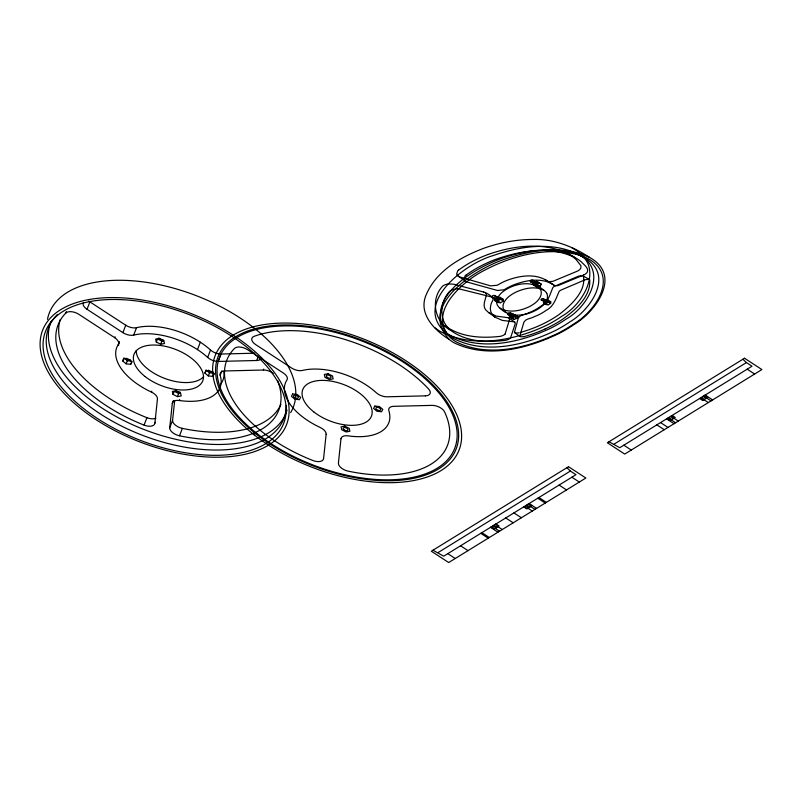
<?xml version="1.0" encoding="UTF-8"?>
<svg xmlns="http://www.w3.org/2000/svg" width="802" height="802" viewBox="0 0 802 802"><rect width="100%" height="100%" fill="white"/><g stroke="black" fill="none" stroke-linecap="round" stroke-linejoin="round"><path stroke-width="1.2" d="M543.485 302.925L543.596 301.341L546.012 299.978L548.277 300.219L550.794 301.833L550.633 303.407L548.247 304.76L545.992 304.549L543.485 302.925L545.751 303.146L548.247 304.76M545.992 304.549L546.122 302.976L543.596 301.341M548.127 301.803L548.277 300.219M65.824 313.041A118.285 62.506 21.1 0 0 144.059 425.1A9.363 4.952 21.1 0 0 154.886 423.225L157.453 398.915A9.363 4.952 21.1 0 0 151.428 392.078A55.398 29.273 21.1 0 1 118.275 344.589A9.363 4.952 21.1 0 0 114.706 337.692L78.857 314.324A9.363 4.952 21.1 0 0 65.824 313.041L66.365 311.647M277.622 380.589A118.285 62.506 21.1 0 1 179.498 435.797A9.363 4.952 21.1 0 1 169.723 427.707L172.29 403.396L173.362 400.619M169.723 427.707L172.58 420.288L174.656 400.699M261.081 358.805A9.363 4.952 21.1 0 1 256.69 360.499L218.274 361.441A9.363 4.952 21.1 0 1 207.658 357.441A55.398 29.273 21.1 0 0 133.673 335.106A9.363 4.952 21.1 0 1 122.896 332.65L87.037 309.281L89.904 301.873A9.363 4.952 21.1 0 1 88.781 301.061M114.706 337.692L115.067 336.77M118.275 344.589L119.167 342.274M122.896 332.65L125.754 325.231L89.904 301.873M122.746 360.97L123.939 357.882L127.317 360.74L131.909 361.241L130.716 364.329L126.125 363.827L122.746 360.97L123.959 358.614L128.561 359.116L131.939 361.973L130.716 364.329M133.673 335.106L136.54 327.687A55.398 29.273 21.1 0 1 210.515 350.023A9.363 4.952 21.1 0 0 221.131 354.033L254.835 353.201M126.125 363.827L127.317 360.74M156.3 342.023L155.638 339.096L159.387 338.394L163.809 340.609L164.46 343.537L160.711 344.238L156.3 342.023L157.493 338.935L161.904 341.151L163.778 340.8M160.711 344.238L161.904 341.151M151.428 392.078L151.789 391.155M144.059 425.1L146.926 417.682A118.285 62.506 21.1 0 1 60.2 319.627M154.886 423.225L155.247 422.303M173.042 394.414L172.39 391.486L176.139 390.785L180.55 393L181.212 395.927L177.453 396.629L173.042 394.414L174.234 391.316L178.645 393.541L180.53 393.191M177.453 396.629L178.645 393.541M197.482 349.612L200.34 342.193M172.29 403.396A9.363 4.952 21.1 0 1 179.337 400.509L179.698 399.576M207.658 357.441L210.515 350.023M179.498 435.797L182.355 428.378A118.285 62.506 21.1 0 0 280.921 404.398M204.911 373.05L206.104 369.963L209.482 372.82L214.084 373.321L212.891 376.409L208.289 375.907L204.911 373.05L206.134 370.694L210.725 371.196L214.104 374.053L212.891 376.409M208.289 375.907L209.482 372.82M218.274 361.441L221.131 354.033M179.337 400.509A55.398 29.273 21.1 0 0 220.169 375.356L221.953 370.714M256.69 360.499L258.324 356.268M220.169 375.356A9.363 4.952 21.1 0 1 224.921 370.965L263.337 370.023L263.698 369.1M509.661 316.87L510.673 315.176L513.621 314.244L517.962 316.73L516.919 318.404L514.022 319.346L509.661 316.87L514.022 319.346M537.059 287.146L532.438 284.249L533.681 282.204L536.779 281.342L541.38 284.259L540.107 286.274L537.059 287.146L535.235 286.013L536.498 283.958L539.596 283.086L541.38 284.259M512.127 318.615L513.16 316.91L516.097 315.968L517.962 316.73M514.613 316.449L515.496 315.016M532.438 284.249L534.292 285.402L537.34 284.54L538.593 282.525L536.779 281.342M544.789 301.402L544.588 302.133M547.064 301.712L547.295 301.041M505.059 334.163L509.541 319.597L509.29 318.324A1.494 0.792 21.1 0 0 508.548 317.762L496.388 316.128L489.03 312.82A11.188 5.915 21.1 0 1 487.476 311.517C480.909 306.635 485.922 299.798 486.423 293.943C482.483 290.514 493.962 296.539 493.12 299.808C489.972 304.6 488.789 311.747 493.581 315.938A10.506 5.554 21.1 0 0 495.095 317.201L502.303 320.399L514.323 321.853A1.393 0.742 21.1 0 1 514.974 322.314L515.245 323.647L510.553 337.953A19.308 10.205 21.1 0 1 505.511 340.319C488.258 342.494 469.36 342.003 454.102 332.69A23.218 12.271 21.1 0 1 451.295 330.655C434.754 322.464 429.832 299.748 442.624 286.134A19.519 10.316 21.1 0 1 447.877 283.998L453.08 284.088L483.686 292.038M449.661 291.306C439.576 302.053 438.433 321.572 451.295 330.655M438.123 552.548L570.382 471.055L575.966 474.684L443.707 556.177L432.97 550.222M614.162 444.077L746.421 362.584L752.005 366.223L619.745 447.716L609.009 441.752M545.751 303.146L548.548 301.602L550.794 301.833M503.085 299.276L500.358 297.402L497.24 297.091L494.383 298.675L497.12 300.58L499.987 298.976L503.085 299.276L503.325 301.131L500.508 302.705L497.4 302.444L494.694 300.55C495.696 298.043 490.152 297.051 493.842 297.352A5.123 2.707 21.1 0 0 495.065 296.79L495.315 295.727M494.694 300.55L497.811 300.83L500.608 299.266L503.325 301.131M545.18 328.95L549.43 326.915A259.096 136.911 21.1 0 0 561.911 319.717C574.743 310.695 591.074 296.86 589.711 279.788A1.273 0.672 21.1 0 0 589.42 279.577L583.094 275.948A1.534 0.812 21.1 0 0 582.362 275.667L578.783 276.068L554.623 286.264A19.549 10.326 21.1 0 0 552.919 287.447C549.961 294.384 548.047 302.725 540.237 306.625A115.378 60.972 21.1 0 1 532.368 311.256L527.185 313.452A98.355 51.98 21.1 0 1 522.824 314.895L522.032 315.166A19.408 10.256 21.1 0 0 519.796 316.339L518.222 318.254L514.463 332.429M583.645 275.016L557.791 285.692L554.583 285.542L547.576 281.312A1.794 0.952 21.1 0 1 547.265 281.091A10.847 5.734 21.1 0 0 545.38 279.748C533.551 273.422 519.084 275.848 507.054 280.339A113.072 59.749 21.1 0 0 498.473 284.58A19.398 10.246 21.1 0 1 497.14 285.241L490.724 285.893L460.478 277.161A4.2 2.216 21.1 0 1 458.233 276.139L465.481 281.191M488.137 254.455C515.957 244.65 549.55 240.971 575.475 257.853A23.248 12.281 21.1 0 1 581.37 261.893C583.555 264.58 588.919 267.768 587.435 271.828A19.87 10.496 21.1 0 1 583.615 274.996M511.576 317.622L514.463 316.69L516.919 318.404M519.195 332.73L519.004 332.78A13.524 7.148 21.1 0 1 518.242 332.96L515.355 332.94A1.253 0.662 21.1 0 1 514.383 332.369M580.738 255.507C547.215 245.753 510.814 255.758 481.05 272.119C460.799 283.447 428.188 312.389 449.511 336.76A23.739 12.541 21.1 0 0 456.017 341.852C488.498 357.903 527.445 347.938 558.513 333A299.036 158.024 21.1 0 0 573.43 324.118C592.748 313.131 616.598 281.783 594.252 262.765A23.148 12.23 21.1 0 0 588.347 258.795C562.202 245.512 531.084 248.61 504.097 257.562C475.997 267.006 421.321 298.093 447.065 333.893M575.605 253.763L577.971 254.625A26.095 13.794 21.1 0 1 583.505 257.181A23.739 12.541 21.1 0 1 588.397 260.349C612.758 278.294 589.259 310.645 569.881 321.883A286.615 151.458 21.1 0 1 555.164 330.645C524.318 345.411 485.531 354.785 453.511 338.514A23.799 12.571 21.1 0 1 449.621 335.757C408.719 306.554 463.546 263.978 493.2 255.547C521.821 245.532 556.297 240.62 583.495 257.191M536.849 282.484L531.666 279.928A4.852 2.566 21.1 0 0 530.383 280.66L530.393 281.753L535.606 284.339A4.982 2.637 21.1 0 0 536.879 283.607L537.009 282.615L535.546 282.354A4.972 2.627 21.1 0 0 534.262 283.096L534.062 283.978M589.4 257.302C562.042 244.339 529.841 250.304 502.423 259.998C474.614 269.883 417.511 305.843 449.371 339.547A23.87 12.611 21.1 0 0 453.962 342.745C487.315 358.955 527.145 348.82 558.974 333.492A306.354 161.894 21.1 0 0 574.182 324.429C593.941 312.81 619.665 279.607 594.543 260.62A23.809 12.581 21.1 0 0 589.4 257.302C572.598 246.284 553.179 238.755 532.849 239.457C516.097 239.507 499.425 242.705 483.666 248.319C460.538 257.111 436.258 270.946 426.193 294.755C417.892 313.742 434.604 330.404 449.371 339.547M575.475 257.853C550.723 245.492 520.919 250.525 495.847 259.297A253.081 133.733 21.1 0 0 466.012 275.176M554.082 285.291A1.684 0.892 21.1 0 1 553.781 285.081A10.165 5.373 21.1 0 0 551.956 283.778C540.167 277.562 525.821 280.309 513.912 284.8A118.536 62.636 21.1 0 0 505.27 289.101A20.341 10.747 21.1 0 1 503.917 289.783L497.541 290.504L467.676 282.184A4.09 2.155 21.1 0 1 465.471 281.201A4.601 2.436 21.1 0 1 463.997 278.956M546.753 293.362A7.92 4.18 21.1 0 0 543.896 290.304C535.255 285.853 524.779 288.179 516.318 291.948A80.421 42.496 21.1 0 0 510.513 295.347C505.711 298.524 500.007 305.712 504.729 311.216M530.433 281.783L531.746 281.913A4.852 2.566 21.1 0 0 533.019 281.191L533.009 280.088M495.997 299.798L497.611 299.948A5.263 2.787 21.1 0 0 498.824 299.377L499.145 298.394M545.38 279.748L551.956 283.778M498.944 298.194L497.32 298.023A5.253 2.777 21.1 0 0 496.087 298.595L495.826 299.657M543.846 290.324C534.503 281.632 520.488 282.414 509.691 287.567A76.671 40.521 21.1 0 0 503.937 290.936C499.055 294.113 493.701 301.502 498.563 306.885A7.489 3.96 21.1 0 0 500.067 308.189C509.19 317.803 523.846 316.279 534.693 310.905A80.531 42.556 21.1 0 0 539.686 307.958C544.117 304.84 549.48 299.186 546.804 293.362M533.681 282.204L536.498 283.958M537.34 284.54L540.107 286.274M546.012 299.978L548.548 301.602M548.157 301.823L550.633 303.407M747.193 369.191L754.642 374.033M705.189 395.065L712.627 399.917M704.768 395.326L707.865 397.351L702.722 400.519L699.625 398.504M703.925 395.847L707.033 397.862M706.692 398.073L711.033 400.9M703.033 396.399L706.131 398.424M701.359 397.431L704.457 399.456M703.996 399.737L708.336 402.564M700.457 397.982L703.565 400.008M672.126 415.446L675.224 417.461L670.081 420.629L666.983 418.614M671.284 415.957L674.382 417.982M673.951 418.243L678.292 421.07M670.392 416.509L673.49 418.534M668.718 417.541L671.815 419.566M671.254 419.907L675.595 422.734M667.815 418.093L670.923 420.118M666.562 418.875L674.051 423.687M660.557 422.574L667.996 427.426M656.818 424.87L664.256 429.722M623.836 445.19L631.274 450.042M571.876 477.21L579.315 482.062M559.104 485.08L566.543 489.932M538.894 497.531L546.332 502.383M537.791 498.212L545.23 503.065M529.15 503.536L536.588 508.378M528.678 503.826L531.776 505.841L526.804 508.909L523.706 506.884M528.157 504.147L531.255 506.162M530.653 506.533L534.994 509.37M526.713 505.039L529.811 507.054M525.671 505.671L528.779 507.696M527.957 508.197L532.297 511.034M524.227 506.573L527.325 508.588M513.932 512.909L521.37 517.761M505.741 517.952L513.18 522.804M495.967 523.977L499.065 526.002L494.092 529.059L490.994 527.044M495.446 524.297L498.553 526.323M497.922 526.703L502.263 529.541M494.002 525.19L497.1 527.215M492.959 525.831L496.067 527.846M495.215 528.368L499.556 531.205M491.516 526.724L494.613 528.749M490.523 527.335L497.962 532.187M481.882 532.658L489.32 537.51M480.779 533.34L488.217 538.182M460.569 545.791L468.007 550.633M447.797 553.661L455.235 558.503M499.987 298.976L495.075 295.537L493.531 295.407A5.113 2.707 21.1 0 0 492.308 295.978L492.067 297.051M497.811 300.83L500.508 302.705M513.621 314.244L516.097 315.968M510.673 315.176L513.16 316.91M508.919 317.983L514.683 322.063M489.03 312.82L495.095 317.201M514.683 332.619L519.967 336.459A1.183 0.632 21.1 0 0 520.618 336.76L523.485 336.74A14.095 7.449 21.1 0 0 524.237 336.559M742.903 359.256L746.421 362.584M566.864 467.716L570.382 471.055M507.706 314.173L507.967 313.291A5.143 2.717 21.1 0 1 509.059 312.77C510.904 312.199 515.937 315.687 512.498 315.176A5.283 2.797 21.1 0 0 511.405 315.697L511.125 316.579M510.543 312.96L510.272 313.843A5.153 2.727 21.1 0 1 509.19 314.354C505.821 313.873 510.724 317.341 512.588 316.75A5.293 2.797 21.1 0 0 513.671 316.229L513.962 315.356M444.649 330.625L445.822 332.078A26.195 13.845 21.1 0 0 449.611 335.757M540.057 288.71C543.786 294.324 538.423 300.95 533.741 304.028A76.771 40.571 21.1 0 1 528.789 306.945C521.12 310.544 512.117 312.389 503.826 309.993A7.809 4.13 21.1 0 1 500.047 308.189M541.069 299.818L541.29 299.146A4.732 2.506 21.1 0 1 542.563 298.464L547.094 300.81L546.072 300.72A4.862 2.566 21.1 0 0 544.809 301.412M543.766 298.735L543.576 299.467A4.742 2.506 21.1 0 1 542.312 300.148L541.27 300.038L545.781 302.384A4.872 2.576 21.1 0 0 547.034 301.702M497.12 300.58L497.4 302.444M500.358 297.402L500.578 299.036M463.917 278.936L465.16 275.828A19.138 10.115 21.1 0 1 465.962 275.146M506.182 312.479A7.048 3.729 21.1 0 1 504.729 311.216M457.992 288.92A7.549 3.99 21.1 0 1 460.488 289.231L490.373 296.68A2.907 1.534 21.1 0 1 492.097 297.402M445.04 332.028A25.143 13.293 21.1 0 0 447.486 333.853C479.456 352.008 519.736 342.895 551.205 327.948A276.088 145.894 21.1 0 0 565.841 319.256C587.164 307.687 608.167 271.968 580.648 255.758A25.143 13.283 21.1 0 0 577.941 254.154M519.967 336.459A1.053 0.551 21.1 0 1 519.756 336.269L523.886 322.214L525.51 320.309A20.361 10.757 21.1 0 1 527.756 319.116L528.548 318.845A101.503 53.644 21.1 0 0 531.977 317.702L538.112 315.116A121.022 63.959 21.1 0 0 546.042 310.444C553.861 306.534 556.037 298.254 559.194 291.316A20.501 10.837 21.1 0 1 560.909 290.123L585.149 279.748L588.708 279.307A1.454 0.762 21.1 0 1 589.42 279.577M568.297 253.883A24.742 13.073 21.1 0 1 571.756 256.018A25.383 13.413 21.1 0 1 576.037 259.497L580.929 265.723L580.838 268.109A18.967 10.025 21.1 0 1 577.079 271.266L552.949 281.302L548.608 281.733A2.015 1.063 21.1 0 1 547.566 281.312M458.614 270.094A241.422 127.578 21.1 0 1 488.127 254.445M572.037 247.898A27.849 14.717 21.1 0 1 577.57 251.417C603.615 269.292 583.265 304.229 561.731 316.319A272.991 144.26 21.1 0 1 546.774 325.201C514.242 340.68 473.391 348.669 440.057 331.336A27.91 14.747 21.1 0 1 435.205 327.898M458.193 276.159A4.742 2.506 21.1 0 1 456.689 273.863L457.782 270.735A18.276 9.664 21.1 0 1 458.564 270.063M537.42 286.254A7.84 4.14 21.1 0 1 540.037 288.71M445.31 325.853A24.762 13.083 21.1 0 0 448.188 327.938C463.586 337.482 482.674 338.324 500.217 336.369A18.616 9.835 21.1 0 0 505.029 334.143M483.686 292.048A3.048 1.614 21.1 0 1 485.451 292.78M449.912 291.437A17.985 9.504 21.1 0 1 457.942 288.85M583.094 275.948A1.353 0.722 21.1 0 1 583.395 276.169C586.452 291.487 570.322 305.803 559.435 314.234A246.585 130.305 21.1 0 1 543.946 323.457L539.936 325.351A220.069 116.3 21.1 0 1 520.528 332.389M545.149 328.93A228.53 120.761 21.1 0 1 524.267 336.579M223.808 371.266A55.398 29.273 21.1 0 1 220.75 383.978M118.546 345.552A55.398 29.273 21.1 0 1 119.157 341.482M203.578 376.689A36.832 19.459 21.1 0 1 164.24 378.233A36.832 19.459 21.1 0 1 136.22 350.644M87.037 309.281A9.363 4.952 21.1 0 1 83.328 302.645M136.54 327.687A9.363 4.952 21.1 0 1 125.754 325.231M263.337 370.023A9.363 4.952 21.1 0 1 273.231 373.411M155.919 418.183A9.363 4.952 21.1 0 1 146.926 417.682M182.355 428.378A9.363 4.952 21.1 0 1 172.58 420.288M287.016 410.073A126.084 66.626 21.1 0 1 146.776 430.564A126.084 66.626 21.1 0 1 50.917 321.792M47.478 319.346A130.766 69.102 21.1 0 1 195.688 295.447A130.766 69.102 21.1 0 1 290.655 412.599M286.334 405.431A126.084 66.626 21.1 0 1 140.33 434.463A126.084 66.626 21.1 0 1 57.223 314.695M212.941 371.757A2.576 1.363 21.1 0 1 210.435 371.817A2.576 1.363 21.1 0 1 208.39 370.143M162.946 339.637A2.576 1.363 21.1 0 1 158.846 337.983M130.365 359.747A2.576 1.363 21.1 0 1 127.999 359.627A2.576 1.363 21.1 0 1 126.104 358.153M180.099 392.008A2.576 1.363 21.1 0 1 177.463 391.897A2.576 1.363 21.1 0 1 175.608 390.163M326.143 434.273L323.577 458.584A9.363 4.952 21.1 0 1 312.75 460.458A118.285 62.506 21.1 0 1 234.515 348.399A9.363 4.952 21.1 0 1 247.547 349.682L283.397 373.05A9.363 4.952 21.1 0 1 286.966 379.947A55.398 29.273 21.1 0 0 320.118 427.436A9.363 4.952 21.1 0 1 326.143 434.273M340.98 438.754L338.414 463.055A9.363 4.952 21.1 0 0 348.188 471.155A118.285 62.506 21.1 0 0 444.519 411.797A9.363 4.952 21.1 0 0 432.027 405.381L393.612 406.323A9.363 4.952 21.1 0 0 388.85 410.704A55.398 29.273 21.1 0 1 348.028 435.857A9.363 4.952 21.1 0 0 340.98 438.754M292.65 393.972L291.437 396.328L294.815 399.185L299.407 399.687L300.62 397.331L297.241 394.474L292.65 393.972M374.815 406.053L373.602 408.408L376.98 411.266L381.572 411.767L382.795 409.401L379.416 406.544L374.815 406.053M568.498 466.714L431.326 551.225L448.689 562.543L585.861 478.022L568.498 466.714M744.537 358.243L607.365 442.764L624.728 454.082L761.9 369.562L744.537 358.243M328.078 373.752L324.329 374.454L324.98 377.381L329.401 379.597L333.151 378.895L332.489 375.968L328.078 373.752M344.83 426.133L341.071 426.844L341.732 429.762L346.143 431.987L349.903 431.275L349.241 428.358L344.83 426.133M425.381 395.857L386.965 396.8A9.363 4.952 21.1 0 1 376.338 392.79A55.398 29.273 21.1 0 0 302.364 370.454A9.363 4.952 21.1 0 1 291.587 368.008L255.728 344.639A9.363 4.952 21.1 0 1 254.064 336.349A118.285 62.506 21.1 0 1 428.639 389.05A9.363 4.952 21.1 0 1 425.381 395.857M256.059 434.012A127.648 67.448 21.1 0 0 456.067 449.15A127.648 67.448 21.1 0 0 299.206 325.432A127.648 67.448 21.1 0 0 256.059 434.012M254.074 434.774A130.766 69.102 21.1 0 0 458.975 450.283A130.766 69.102 21.1 0 0 298.274 323.547A130.766 69.102 21.1 0 0 254.074 434.774M81.573 409.311A130.766 69.102 21.1 0 0 286.474 424.809A130.766 69.102 21.1 0 0 125.774 298.073A130.766 69.102 21.1 0 0 81.573 409.311M257.051 433.631A126.084 66.626 21.1 0 0 454.614 448.579A126.084 66.626 21.1 0 0 299.667 326.384A126.084 66.626 21.1 0 0 257.051 433.631M327.046 377.241A2.576 1.363 21.1 0 0 331.076 377.552A2.576 1.363 21.1 0 0 327.918 375.055A2.576 1.363 21.1 0 0 327.046 377.241M294.304 397.421A2.576 1.363 21.1 0 0 298.344 397.722A2.576 1.363 21.1 0 0 295.176 395.226A2.576 1.363 21.1 0 0 294.304 397.421M343.908 429.742A2.576 1.363 21.1 0 0 347.948 430.052A2.576 1.363 21.1 0 0 344.78 427.556A2.576 1.363 21.1 0 0 343.908 429.742M376.649 409.571A2.576 1.363 21.1 0 0 380.679 409.882A2.576 1.363 21.1 0 0 377.521 407.386A2.576 1.363 21.1 0 0 376.649 409.571M313.732 411.857A36.832 19.459 21.1 0 0 371.436 416.218A36.832 19.459 21.1 0 0 326.173 380.529A36.832 19.459 21.1 0 0 313.732 411.857M145.042 376.499A36.832 19.459 21.1 0 0 202.746 380.87A36.832 19.459 21.1 0 0 157.493 345.171A36.832 19.459 21.1 0 0 145.042 376.499M83.558 408.549A127.648 67.448 21.1 0 0 283.567 423.687A127.648 67.448 21.1 0 0 126.706 299.968A127.648 67.448 21.1 0 0 83.558 408.549"/></g></svg>
